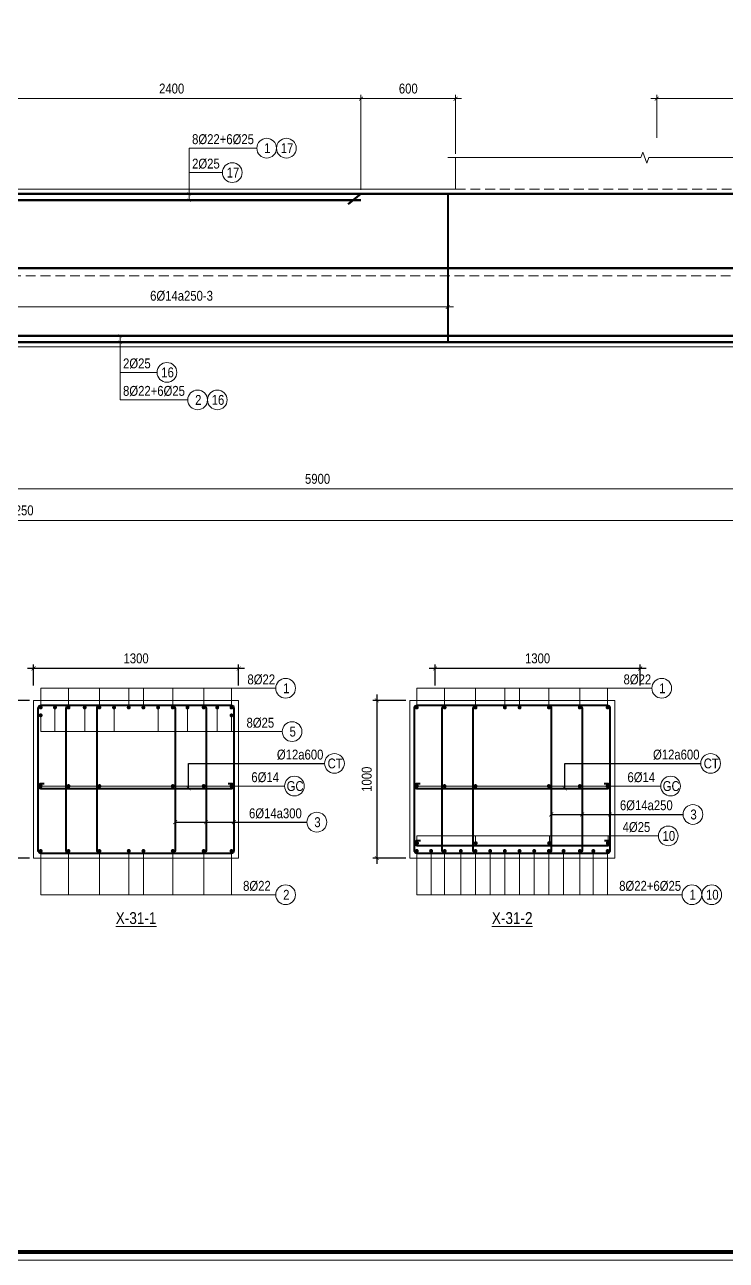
# Model space of a CAD drawing. Header units: millimetres. Extents: x 3014920 to 3563667, y -1638653 to -1356471.
# Drawn here: x 3424380 to 3428828, y -1600938 to -1593102 of the extents above; entities that cross this region are included whole.
import ezdxf
from ezdxf.enums import TextEntityAlignment as Align
from ezdxf.xclip import XClip

# ---------------------------------------------------------------- set-up
doc = ezdxf.new("R2010")
doc.units = ezdxf.units.MM
doc.header["$MEASUREMENT"] = 0
doc.header["$XCLIPFRAME"] = 0
doc.header["$PDMODE"] = 2
doc.linetypes.add('HIDDEN', pattern=[0.375, 0.25, -0.125])
doc.layers.get('0').update_dxf_attribs({"lineweight": 9})
doc.layers.get('Defpoints').update_dxf_attribs({"color": 10, "lineweight": 0})
for name, color, linetype, lineweight in [('CDAI', 21, 'Continuous', 40), ('CTHEP', 50, 'Continuous', 50), ('DBAO', 90, 'Continuous', 13), ('DGIONG', 130, 'Continuous', 13), ('KTH', 154, 'Continuous', 9), ('Net khuat', 8, 'HIDDEN', 13), ('TEXT', 7, 'Continuous', 15)]:
    doc.layers.add(name, color=color, linetype=linetype, lineweight=lineweight)
doc.styles.add('Star-HelCon', font='VHELVCN_0.TTF')
doc.styles.add('TTP-HelCon', font='VHELVCN_0.TTF')
doc.styles.add('VNI-HELVE-CONDENSE', font='VHELVCN_0.TTF')
doc.dimstyles.new('kc-25', dxfattribs={"dimtxt": 62.5, "dimasz": 20, "dimexe": 20, "dimexo": 50, "dimgap": 25, "dimtad": 3, "dimdec": 0, "dimzin": 0, "dimdsep": 46, "dimtxsty": 'VNI-HELVE-CONDENSE', "dimblk": 'DIM', "dimcen": 2.5, "dimclrd": 256, "dimclre": 154, "dimclrt": 7, "dimaunit": 1, "dimadec": 0, "dimazin": 0, "dimtfac": 1, "dimtdec": 0, "dimtix": 1, "dimtmove": 0, "dimatfit": 3, "dimldrblk": 'DOT', "dimfxl": 1, "dimtolj": 1, "dimtzin": 0, "dimarcsym": 0})
doc.dimstyles.new('TTP-25', dxfattribs={"dimscale": 25, "dimtxt": 2.5, "dimasz": 1, "dimexe": 1, "dimexo": 1, "dimgap": 0.09, "dimtad": 0, "dimdec": 4, "dimrnd": 1, "dimzin": 9, "dimdsep": 46, "dimtxsty": 'TTP-HelCon', "dimblk": 'ARCHTICK', "dimcen": 0.09, "dimdle": 1.5, "dimclrd": 256, "dimclre": 256, "dimclrt": 7, "dimadec": 0, "dimazin": 0, "dimtfac": 1, "dimtdec": 4, "dimtmove": 0, "dimatfit": 3, "dimldrblk": 'ARCHTICK', "dimfxl": 1, "dimtvp": 1, "dimtolj": 1, "dimtzin": 0, "dimarcsym": 0})

# ---------------------------------------------------------------- blocks, each defined once
blk = doc.blocks.new('_ArchTick')
at = {"color": 0, "linetype": 'ByBlock', "const_width": 0.15}
blk.add_lwpolyline([(-0.5, -0.5), (0.5, 0.5)], dxfattribs=at)
blk = doc.blocks.new('*D1350')
at = {"layer": 'Defpoints', "color": 0, "transparency": 16777216}
for p in [(48125, 0), (48125, -274), (50400, -274)]:
    blk.add_point(p, dxfattribs=at)
at = {"layer": 'KTH', "lineweight": -2, "transparency": 16777216}
for p, q in [((50437.5, 0), (48087.5, 0)), ((48125, -249), (48125, 25)), ((50400, -249), (50400, 25))]:
    blk.add_line(p, q, dxfattribs=at)
at = {"layer": 'KTH', "lineweight": -2, "transparency": 16777216, "xscale": 25, "yscale": 25, "zscale": 25, "rotation": 180}
blk.add_blockref('_ArchTick', (48125, 0), dxfattribs=at)
at = {"layer": 'KTH', "lineweight": -2, "transparency": 16777216, "xscale": 25, "yscale": 25, "zscale": 25}
blk.add_blockref('_ArchTick', (50400, 0), dxfattribs=at)
at = {"layer": 'KTH', "color": 7, "transparency": 16777216, "insert": (49262.5, 63.8), "char_height": 62.5, "attachment_point": 5, "style": 'TTP-HelCon'}
blk.add_mtext('\\A1;2275', dxfattribs=at)
blk = doc.blocks.new('*D1352')
at = {"layer": 'Defpoints', "color": 0, "transparency": 16777216}
for p in [(43425, -1124), (46800, -1124), (46800, -1321.1)]:
    blk.add_point(p, dxfattribs=at)
at = {"layer": 'KTH', "lineweight": -2, "transparency": 16777216}
for p, q in [((43425, -1149), (43425, -1346.1)), ((46800, -1149), (46800, -1346.1)), ((43387.5, -1321.1), (46837.5, -1321.1))]:
    blk.add_line(p, q, dxfattribs=at)
at = {"layer": 'KTH', "lineweight": -2, "transparency": 16777216, "xscale": 25, "yscale": 25, "zscale": 25, "rotation": 180}
blk.add_blockref('_ArchTick', (43425, -1321.1), dxfattribs=at)
at = {"layer": 'KTH', "lineweight": -2, "transparency": 16777216, "xscale": 25, "yscale": 25, "zscale": 25}
blk.add_blockref('_ArchTick', (46800, -1321.1), dxfattribs=at)
at = {"layer": 'KTH', "color": 7, "transparency": 16777216, "insert": (45112.5, -1251.2), "char_height": 62.5, "attachment_point": 5, "style": 'TTP-HelCon'}
blk.add_mtext('\\A1;6Þ14a250-3', dxfattribs=at)
blk = doc.blocks.new('*D1355')
at = {"layer": 'Defpoints', "color": 0, "transparency": 16777216}
for p in [(43025, -2174), (48925, -2174), (43025, -2475)]:
    blk.add_point(p, dxfattribs=at)
at = {"layer": 'KTH', "lineweight": -2, "transparency": 16777216}
for p, q in [((43025, -2199), (43025, -2500)), ((48925, -2199), (48925, -2500)), ((48962.5, -2475), (42987.5, -2475))]:
    blk.add_line(p, q, dxfattribs=at)
at = {"layer": 'KTH', "lineweight": -2, "transparency": 16777216, "xscale": 25, "yscale": 25, "zscale": 25, "rotation": 180}
blk.add_blockref('_ArchTick', (43025, -2475), dxfattribs=at)
at = {"layer": 'KTH', "lineweight": -2, "transparency": 16777216, "xscale": 25, "yscale": 25, "zscale": 25}
blk.add_blockref('_ArchTick', (48925, -2475), dxfattribs=at)
at = {"layer": 'KTH', "color": 7, "transparency": 16777216, "insert": (45975, -2411.2), "char_height": 62.5, "attachment_point": 5, "style": 'TTP-HelCon'}
blk.add_mtext('\\A1;5900', dxfattribs=at)
blk = doc.blocks.new('*D1356')
at = {"layer": 'Defpoints', "color": 0, "transparency": 16777216}
for p in [(37950, -2475), (50200, -2475), (50200, -2675)]:
    blk.add_point(p, dxfattribs=at)
at = {"layer": 'KTH', "lineweight": -2, "transparency": 16777216}
for p, q in [((37950, -2500), (37950, -2700)), ((50200, -2500), (50200, -2700)), ((37912.5, -2675), (50237.5, -2675))]:
    blk.add_line(p, q, dxfattribs=at)
at = {"layer": 'KTH', "lineweight": -2, "transparency": 16777216, "xscale": 25, "yscale": 25, "zscale": 25, "rotation": 180}
blk.add_blockref('_ArchTick', (37950, -2675), dxfattribs=at)
at = {"layer": 'KTH', "lineweight": -2, "transparency": 16777216, "xscale": 25, "yscale": 25, "zscale": 25}
blk.add_blockref('_ArchTick', (50200, -2675), dxfattribs=at)
at = {"layer": 'KTH', "color": 7, "transparency": 16777216, "insert": (44075, -2611.2), "char_height": 62.5, "attachment_point": 5, "style": 'TTP-HelCon'}
blk.add_mtext('\\A1;12250', dxfattribs=at)
blk = doc.blocks.new('DIM')
h = blk.add_hatch(color=1)
h.paths.add_polyline_path([(0.49, 0.29, 1), (0.29, 0.49), (-0.19, 0), (0.19, 0)])
h.paths.add_polyline_path([(0.19, 0), (-0.19, 0), (-0.49, -0.29, 1), (-0.29, -0.49)])
at = {"color": 9}
for p, q in [((-0.19, 0), (-1.5, 0)), ((0.19, 0), (1.5, 0))]:
    blk.add_line(p, q, dxfattribs=at)
at = {"color": 1}
for p, q in [((-0.49, -0.29), (0.29, 0.49)), ((-0.29, -0.49), (0.49, 0.29)), ((-0.19, 0), (0.19, 0))]:
    blk.add_line(p, q, dxfattribs=at)
blk.add_arc((-0.39, -0.39), 0.138, 135, 315, dxfattribs=at)
blk = doc.blocks.new('*D1426')
at = {"layer": 'Defpoints', "color": 0, "transparency": 16777216}
for p in [(46250, 0), (46850, -374), (46250, -604)]:
    blk.add_point(p, dxfattribs=at)
at = {"layer": 'KTH', "lineweight": -2, "transparency": 16777216}
for p, q in [((46887.5, 0), (46212.5, 0)), ((46250, -579), (46250, 25)), ((46850, -349), (46850, 25))]:
    blk.add_line(p, q, dxfattribs=at)
at = {"layer": 'KTH', "lineweight": -2, "transparency": 16777216, "xscale": 25, "yscale": 25, "zscale": 25, "rotation": 180}
blk.add_blockref('_ArchTick', (46250, 0), dxfattribs=at)
at = {"layer": 'KTH', "lineweight": -2, "transparency": 16777216, "xscale": 25, "yscale": 25, "zscale": 25}
blk.add_blockref('_ArchTick', (46850, 0), dxfattribs=at)
at = {"layer": 'KTH', "color": 7, "transparency": 16777216, "insert": (46550, 63.8), "char_height": 62.5, "attachment_point": 5, "style": 'TTP-HelCon'}
blk.add_mtext('\\A1;600', dxfattribs=at)
blk = doc.blocks.new('*D1427')
at = {"layer": 'Defpoints', "color": 0, "transparency": 16777216}
for p in [(43850, 0), (43850, -249), (46250, -604)]:
    blk.add_point(p, dxfattribs=at)
at = {"layer": 'KTH', "lineweight": -2, "transparency": 16777216}
for p, q in [((46287.5, 0), (43812.5, 0)), ((43850, -224), (43850, 25)), ((46250, -579), (46250, 25))]:
    blk.add_line(p, q, dxfattribs=at)
at = {"layer": 'KTH', "lineweight": -2, "transparency": 16777216, "xscale": 25, "yscale": 25, "zscale": 25, "rotation": 180}
blk.add_blockref('_ArchTick', (43850, 0), dxfattribs=at)
at = {"layer": 'KTH', "lineweight": -2, "transparency": 16777216, "xscale": 25, "yscale": 25, "zscale": 25}
blk.add_blockref('_ArchTick', (46250, 0), dxfattribs=at)
at = {"layer": 'KTH', "color": 7, "transparency": 16777216, "insert": (45050, 63.8), "char_height": 62.5, "attachment_point": 5, "style": 'TTP-HelCon'}
blk.add_mtext('\\A1;2400', dxfattribs=at)
blk = doc.blocks.new('*D343')
at = {"layer": 'Defpoints', "color": 0, "ltscale": 500, "transparency": 16777216}
for p in [(3424436.4, -1597387), (3424228.2, -1598387), (3424436.4, -1598387)]:
    blk.add_point(p, dxfattribs=at)
at = {"layer": 'KTH', "lineweight": -2, "ltscale": 500, "transparency": 16777216}
for p, q in [((3424411.4, -1597387), (3424203.2, -1597387)), ((3424228.2, -1597349.5), (3424228.2, -1598424.5)), ((3424411.4, -1598387), (3424203.2, -1598387))]:
    blk.add_line(p, q, dxfattribs=at)
at = {"layer": 'KTH', "lineweight": -2, "ltscale": 500, "transparency": 16777216, "xscale": 25, "yscale": 25, "zscale": 25}
for p, rotation in [((3424228.2, -1597387), 90), ((3424228.2, -1598387), 270)]:
    blk.add_blockref('_ArchTick', p, dxfattribs=dict(at, rotation=rotation))
at = {"layer": 'KTH', "color": 7, "ltscale": 500, "transparency": 16777216, "insert": (3424164.4, -1597887), "char_height": 62.5, "attachment_point": 5, "rotation": 90, "style": 'TTP-HelCon'}
blk.add_mtext('\\A1;1000', dxfattribs=at)
blk = doc.blocks.new('*D344')
at = {"layer": 'Defpoints', "color": 0, "ltscale": 500, "transparency": 16777216}
for p in [(3424436.4, -1597184.8), (3424436.4, -1597318), (3425736.4, -1597318)]:
    blk.add_point(p, dxfattribs=at)
at = {"layer": 'KTH', "lineweight": -2, "ltscale": 500, "transparency": 16777216}
for p, q in [((3425773.9, -1597184.8), (3424398.9, -1597184.8)), ((3424436.4, -1597293), (3424436.4, -1597159.8)), ((3425736.4, -1597293), (3425736.4, -1597159.8))]:
    blk.add_line(p, q, dxfattribs=at)
at = {"layer": 'KTH', "lineweight": -2, "ltscale": 500, "transparency": 16777216, "xscale": 25, "yscale": 25, "zscale": 25, "rotation": 180}
blk.add_blockref('_ArchTick', (3424436.4, -1597184.8), dxfattribs=at)
at = {"layer": 'KTH', "lineweight": -2, "ltscale": 500, "transparency": 16777216, "xscale": 25, "yscale": 25, "zscale": 25}
blk.add_blockref('_ArchTick', (3425736.4, -1597184.8), dxfattribs=at)
at = {"layer": 'KTH', "color": 7, "ltscale": 500, "transparency": 16777216, "insert": (3425086.4, -1597120.9), "char_height": 62.5, "attachment_point": 5, "style": 'TTP-HelCon'}
blk.add_mtext('\\A1;1300', dxfattribs=at)
blk = doc.blocks.new('*D345')
at = {"layer": 'Defpoints', "color": 0, "ltscale": 500, "transparency": 16777216}
for p in [(3426821, -1597387), (3426612.8, -1598387), (3426821, -1598387)]:
    blk.add_point(p, dxfattribs=at)
at = {"layer": 'KTH', "lineweight": -2, "ltscale": 500, "transparency": 16777216}
for p, q in [((3426796, -1597387), (3426587.8, -1597387)), ((3426612.8, -1597349.5), (3426612.8, -1598424.5)), ((3426796, -1598387), (3426587.8, -1598387))]:
    blk.add_line(p, q, dxfattribs=at)
at = {"layer": 'KTH', "lineweight": -2, "ltscale": 500, "transparency": 16777216, "xscale": 25, "yscale": 25, "zscale": 25}
for p, rotation in [((3426612.8, -1597387), 90), ((3426612.8, -1598387), 270)]:
    blk.add_blockref('_ArchTick', p, dxfattribs=dict(at, rotation=rotation))
at = {"layer": 'KTH', "color": 7, "ltscale": 500, "transparency": 16777216, "insert": (3426548.9, -1597887), "char_height": 62.5, "attachment_point": 5, "rotation": 90, "style": 'TTP-HelCon'}
blk.add_mtext('\\A1;1000', dxfattribs=at)
blk = doc.blocks.new('*D346')
at = {"layer": 'Defpoints', "color": 0, "ltscale": 500, "transparency": 16777216}
for p in [(3426981.9, -1597184.8), (3426981.9, -1597318), (3428281.9, -1597318)]:
    blk.add_point(p, dxfattribs=at)
at = {"layer": 'KTH', "lineweight": -2, "ltscale": 500, "transparency": 16777216}
for p, q in [((3428319.4, -1597184.8), (3426944.4, -1597184.8)), ((3426981.9, -1597293), (3426981.9, -1597159.8)), ((3428281.9, -1597293), (3428281.9, -1597159.8))]:
    blk.add_line(p, q, dxfattribs=at)
at = {"layer": 'KTH', "lineweight": -2, "ltscale": 500, "transparency": 16777216, "xscale": 25, "yscale": 25, "zscale": 25, "rotation": 180}
blk.add_blockref('_ArchTick', (3426981.9, -1597184.8), dxfattribs=at)
at = {"layer": 'KTH', "lineweight": -2, "ltscale": 500, "transparency": 16777216, "xscale": 25, "yscale": 25, "zscale": 25}
blk.add_blockref('_ArchTick', (3428281.9, -1597184.8), dxfattribs=at)
at = {"layer": 'KTH', "color": 7, "ltscale": 500, "transparency": 16777216, "insert": (3427631.9, -1597120.9), "char_height": 62.5, "attachment_point": 5, "style": 'TTP-HelCon'}
blk.add_mtext('\\A1;1300', dxfattribs=at)
blk = doc.blocks.new('CHG_XX_Khung ten')
blk.add_lwpolyline([(15, 579), (826, 579), (826, 15), (15, 15)], close=True)
at = {"color": 4, "linetype": 'Continuous', "const_width": 1}
blk.add_lwpolyline([(17, 577), (824, 577), (824, 17), (17, 17)], close=True, dxfattribs=at)
blk = doc.blocks.new('2X-31')
at = {"layer": 'CDAI'}
blk.add_lwpolyline([(46800, -604.00461), (46800, -1544.00461)], dxfattribs=at)
at = {"layer": 'CTHEP'}
for p, q in [((46168.57411, -668.53011), (46250, -604.00461)), ((56669.99316, -1074.0046), (103.16431, -1074.00461))]:
    blk.add_line(p, q, dxfattribs=at)
for points in [[(54.54176, -804.44405), (54.54176, -604.00461), (56669.99316, -604.00461), (56669.99316, -804.00461)], [(43852.10013, -644.00461), (46250, -644.00461)], [(54.54176, -1544.00461), (56669.99316, -1544.0046), (56669.99316, -944.0046)], [(40999.0018, -1504.00461), (44149.99511, -1504.00461)], [(44149.99511, -1504.00461), (51400, -1504.00461)]]:
    blk.add_lwpolyline(points, dxfattribs=at)
at = {"layer": 'DBAO', "linetype": 'Continuous'}
for p in [(46850, -374.00461), (43250, -574.00461)]:
    blk.add_line(p, (46850, -574.00461), dxfattribs=at)
at = {"layer": 'DBAO'}
blk.add_lwpolyline([(42675, -1574.00461), (42675, -2174.00461), (43375, -2174.00461), (43375, -1574.00461), (56699.99316, -1574.00461), (56699.99316, -574.00461)], dxfattribs=at)
at = {"layer": 'DGIONG', "linetype": 'Continuous', "flags": 128}
blk.add_lwpolyline([(49449.99511, -374.00461), (48074.99511, -374.00461), (48062.49511, -408.34808), (48037.49511, -339.66114), (48024.99511, -374.00461), (46799.985, -374.00461)], dxfattribs=at)
at = {"layer": 'DGIONG'}
for centre in [(45652.24326, -313.96328), (45777.24326, -313.96328), (45434.35376, -468.94428), (45019.89669, -1735.88144), (45214.52269, -1910.15645), (45339.52269, -1910.15645)]:
    blk.add_circle(centre, 62.5, dxfattribs=at)
at = {"layer": 'Net khuat', "ltscale": 250}
for p, q in [((46850, -574.00461), (49399.99511, -574.00461)), ((43375, -1124.00461), (48900.00031, -1124.00461))]:
    blk.add_line(p, q, dxfattribs=at)
at = {"layer": 'TEXT', "style": 'TTP-HelCon'}
for s, p in [('8Þ22+6Þ25', (45179.43538, -288.11033, 0)), ('2Þ25', (45179.43538, -443.09133, 0)), ('2Þ25', (44741.71481, -1710.0285, 0)), ('8Þ22+6Þ25', (44741.71481, -1884.3035, 0))]:
    blk.add_text(s, height=62.5, dxfattribs=at).set_placement(p)
at = {"layer": 'TEXT', "style": 'Star-HelCon'}
for s, p in [('1', (45656.40992, -313.96328)), ('17', (45781.40992, -313.96328)), ('17', (45438.52042, -468.94428)), ('16', (45024.06336, -1735.88144)), ('2', (45218.68936, -1910.15645)), ('16', (45343.68936, -1910.15645))]:
    blk.add_text(s, height=62.5, dxfattribs=at).set_placement(p, align=Align.MIDDLE)
at = {"layer": 'KTH'}
for base, p1, p2, picture, middle in [((43849.998053, 0), (46250, -604.004611), (43849.998053, -249.004608), '*D1427', (45049.999026, 63.833333)), ((46250, 0), (46850.001947, -374.004608), (46250, -604.004611), '*D1426', (46550.000974, 63.833333)), ((48124.997554, 0), (50400, -274.004608), (48124.997554, -274.004608), '*D1350', (49262.498777, 63.833333))]:
    dim = blk.add_linear_dim(base=base, p1=p1, p2=p2, dimstyle='TTP-25', override={"dimtmove": 1}, dxfattribs=at)
    dim.commit()
    dim.dimension.update_dxf_attribs({"geometry": picture, "text_midpoint": middle})
dim = blk.add_linear_dim(base=(46800, -1321.14128), p1=(43425, -1124.00461), p2=(46800, -1124.00461), text='6Þ14a250-3', dimstyle='TTP-25', override={"dimtmove": 1}, dxfattribs=at)
dim.commit()
dim.dimension.update_dxf_attribs({"geometry": '*D1352', "text_midpoint": (45112.5, -1251.22461)})
for base, p1, p2, picture, middle in [((43024.9999976731, -2475.0488692063), (48925.0024461769, -2174.0046080148), (43024.9999976731, -2174.0046080158), '*D1355', (45975.001221925, -2411.215535873)), ((50200, -2675.00461), (37950, -2475.04887), (50200, -2475.04887), '*D1356', (44075, -2611.17127))]:
    dim = blk.add_linear_dim(base=base, p1=p1, p2=p2, angle=180, dimstyle='TTP-25', override={"dimtmove": 1}, dxfattribs=at)
    dim.commit()
    dim.dimension.update_dxf_attribs({"geometry": picture, "text_midpoint": middle})
at = {"layer": 'DGIONG'}
for points in [[(45160.92366, -604.00461), (45160.92335, -313.96328), (45589.74326, -313.96328)], [(45160.92371, -644.00461), (45160.92335, -468.94428), (45371.85376, -468.94428)], [(44723.20314, -1504.00461), (44723.20278, -1735.88144), (44957.39669, -1735.88144)], [(44723.2031, -1544.00461), (44723.20278, -1910.15645), (45152.02269, -1910.15645)]]:
    blk.add_leader(points, dimstyle='kc-25', override={"dimtad": 0, "dimldrblk": 'ArchTick', "dimfxl": 100, "dimarcsym": 1}, dxfattribs=at)

msp = doc.modelspace()

# ---------------------------------------------------------------- linework, layer by layer
at = {"layer": 'CDAI', "elevation": 0}
for points in [[(3424485.17296, -1597417.0132), (3425687.67296, -1597417.0132, -0.4142135624), (3425706.42296, -1597435.7632), (3425706.42296, -1598338.2632, -0.4142135624), (3425687.67296, -1598357.0132), (3424485.17296, -1598357.0132, -0.4142135624), (3424466.42296, -1598338.2632), (3424466.42296, -1597435.7632, -0.4142135624)], [(3424661.60153, -1597417.0132), (3425511.24439, -1597417.0132, -0.4142135624), (3425529.99439, -1597435.7632), (3425529.99439, -1598338.2632, -0.4142135624), (3425511.24439, -1598357.0132), (3424661.60153, -1598357.0132, -0.4142135624), (3424642.85153, -1598338.2632), (3424642.85153, -1597435.7632, -0.4142135624)], [(3424857.48065, -1597417.0132), (3425315.36527, -1597417.0132, -0.4142135624), (3425334.11527, -1597435.7632), (3425334.11527, -1598338.2632, -0.4142135624), (3425315.36527, -1598357.0132), (3424857.48065, -1598357.0132, -0.4142135624), (3424838.73065, -1598338.2632), (3424838.73065, -1597435.7632, -0.4142135624)], [(3426869.75154, -1597417.0132), (3428072.25154, -1597417.0132, -0.4142135624), (3428091.00154, -1597435.7632), (3428091.00154, -1598338.2632, -0.4142135624), (3428072.25154, -1598357.0132), (3426869.75154, -1598357.0132, -0.4142135624), (3426851.00154, -1598338.2632), (3426851.00154, -1597435.7632, -0.4142135624)], [(3427046.18011, -1597417.0132), (3427895.82297, -1597417.0132, -0.4142135624), (3427914.57297, -1597435.7632), (3427914.57297, -1598338.2632, -0.4142135624), (3427895.82297, -1598357.0132), (3427046.18011, -1598357.0132, -0.4142135624), (3427027.43011, -1598338.2632), (3427027.43011, -1597435.7632, -0.4142135624)], [(3427242.05923, -1597417.0132), (3427699.94385, -1597417.0132, -0.4142135624), (3427718.69385, -1597435.7632), (3427718.69385, -1598338.2632, -0.4142135624), (3427699.94385, -1598357.0132), (3427242.05923, -1598357.0132, -0.4142135624), (3427223.30923, -1598338.2632), (3427223.30923, -1597435.7632, -0.4142135624)]]:
    msp.add_lwpolyline(points, format="xyb", close=True, dxfattribs=at)
for points in [[(3424503.34295, -1597915.34653), (3424481.42296, -1597915.34653, 0.4142135624), (3424466.42296, -1597930.34653, 0.4142135624), (3424481.42296, -1597945.34653), (3425691.42296, -1597945.34653, 0.4142135624), (3425706.42296, -1597930.34653, 0.4142135624), (3425691.42296, -1597915.34653), (3425669.50297, -1597915.34653)], [(3426887.92153, -1597915.34653), (3426866.00154, -1597915.34653, 0.4142135624), (3426851.00154, -1597930.34653, 0.4142135624), (3426866.00154, -1597945.34653), (3428076.00154, -1597945.34653, 0.4142135624), (3428091.00154, -1597930.34653, 0.4142135624), (3428076.00154, -1597915.34653), (3428054.08155, -1597915.34653)], [(3426889.69619, -1598276.94283), (3426867.7762, -1598276.94283, 0.4142135624), (3426852.7762, -1598291.94283, 0.4142135624), (3426867.7762, -1598306.94283), (3428077.7762, -1598306.94283, 0.4142135624), (3428092.7762, -1598291.94283, 0.4142135624), (3428077.7762, -1598276.94283), (3428055.85621, -1598276.94283)]]:
    msp.add_lwpolyline(points, format="xyb", dxfattribs=at)
at = {"layer": 'CTHEP', "const_width": 12.5, "elevation": 0}
for points in [[(3424475.17296, -1597432.0132, 1), (3424487.67296, -1597432.0132, 1)], [(3424565.88725, -1597432.0132, -1), (3424578.38725, -1597432.0132, -1)], [(3424651.60153, -1597432.0132, -1), (3424664.10153, -1597432.0132, -1)], [(3424754.40373, -1597432.0132, -1), (3424766.90373, -1597432.0132, -1)], [(3424847.48065, -1597432.0132, -1), (3424859.98065, -1597432.0132, -1)], [(3424940.55758, -1597432.0132, -1), (3424953.05758, -1597432.0132, -1)], [(3425046.1345, -1597432.0132, 1), (3425033.6345, -1597432.0132, 1)], [(3425126.71142, -1597432.0132, -1), (3425139.21142, -1597432.0132, -1)], [(3425219.78834, -1597432.0132, -1), (3425232.28834, -1597432.0132, -1)], [(3425312.86527, -1597432.0132, -1), (3425325.36527, -1597432.0132, -1)], [(3425418.44219, -1597432.0132, 1), (3425405.94219, -1597432.0132, 1)], [(3425521.24439, -1597432.0132, 1), (3425508.74439, -1597432.0132, 1)], [(3425606.95867, -1597432.0132, 1), (3425594.45867, -1597432.0132, 1)], [(3425685.17296, -1597432.0132, 1), (3425697.67296, -1597432.0132, 1)], [(3426859.75154, -1597432.0132, 1), (3426872.25154, -1597432.0132, 1)], [(3427036.18011, -1597432.0132, -1), (3427048.68011, -1597432.0132, -1)], [(3427232.05923, -1597432.0132, -1), (3427244.55923, -1597432.0132, -1)], [(3427430.71308, -1597432.0132, 1), (3427418.21308, -1597432.0132, 1)], [(3427511.29, -1597432.0132, -1), (3427523.79, -1597432.0132, -1)], [(3427697.44385, -1597432.0132, -1), (3427709.94385, -1597432.0132, -1)], [(3427905.82297, -1597432.0132, 1), (3427893.32297, -1597432.0132, 1)], [(3428069.75154, -1597432.0132, 1), (3428082.25154, -1597432.0132, 1)], [(3424475.17296, -1597482.0132, 1), (3424487.67296, -1597482.0132, 1)], [(3425685.17296, -1597482.0132, 1), (3425697.67296, -1597482.0132, 1)], [(3424475.17296, -1597930.34653, 1), (3424487.67296, -1597930.34653, 1)], [(3424651.60153, -1597930.34654, -1), (3424664.10153, -1597930.34654, -1)], [(3424847.48065, -1597930.34654, -1), (3424859.98065, -1597930.34654, -1)], [(3425312.86527, -1597930.34654, -1), (3425325.36527, -1597930.34654, -1)], [(3425521.24439, -1597930.34654, 1), (3425508.74439, -1597930.34654, 1)], [(3425685.17296, -1597930.34653, 1), (3425697.67296, -1597930.34653, 1)], [(3426859.75154, -1597930.34653, 1), (3426872.25154, -1597930.34653, 1)], [(3427036.18011, -1597930.34654, -1), (3427048.68011, -1597930.34654, -1)], [(3427232.05923, -1597930.34654, -1), (3427244.55923, -1597930.34654, -1)], [(3427697.44385, -1597930.34654, -1), (3427709.94385, -1597930.34654, -1)], [(3427905.82297, -1597930.34654, 1), (3427893.32297, -1597930.34654, 1)], [(3428069.75154, -1597930.34653, 1), (3428082.25154, -1597930.34653, 1)], [(3426861.11487, -1598292.31601, 1), (3426873.61487, -1598292.31601, 1)], [(3427233.42256, -1598292.31601, 1), (3427245.92256, -1598292.31601, 1)], [(3427698.80718, -1598292.31601, 1), (3427711.30718, -1598292.31601, 1)], [(3428071.11487, -1598292.31601, 1), (3428083.61487, -1598292.31601, 1)], [(3424475.17296, -1598342.0132, 1), (3424487.67296, -1598342.0132, 1)], [(3424651.60153, -1598342.0132, 1), (3424664.10153, -1598342.0132, 1)], [(3424847.48065, -1598342.0132, 1), (3424859.98065, -1598342.0132, 1)], [(3425046.1345, -1598342.0132, -1), (3425033.6345, -1598342.0132, -1)], [(3425126.71142, -1598342.0132, 1), (3425139.21142, -1598342.0132, 1)], [(3425312.86527, -1598342.0132, 1), (3425325.36527, -1598342.0132, 1)], [(3425521.24439, -1598342.0132, -1), (3425508.74439, -1598342.0132, -1)], [(3425685.17296, -1598342.0132, 1), (3425697.67296, -1598342.0132, 1)], [(3426859.75154, -1598342.0132, 1), (3426872.25154, -1598342.0132, 1)], [(3426950.46583, -1598342.0132, 1), (3426962.96583, -1598342.0132, 1)], [(3427036.18011, -1598342.0132, 1), (3427048.68011, -1598342.0132, 1)], [(3427138.98231, -1598342.0132, 1), (3427151.48231, -1598342.0132, 1)], [(3427232.05923, -1598342.0132, 1), (3427244.55923, -1598342.0132, 1)], [(3427325.13616, -1598342.0132, 1), (3427337.63616, -1598342.0132, 1)], [(3427430.71308, -1598342.0132, -1), (3427418.21308, -1598342.0132, -1)], [(3427511.29, -1598342.0132, 1), (3427523.79, -1598342.0132, 1)], [(3427604.36692, -1598342.0132, 1), (3427616.86692, -1598342.0132, 1)], [(3427697.44385, -1598342.0132, 1), (3427709.94385, -1598342.0132, 1)], [(3427803.02077, -1598342.0132, -1), (3427790.52077, -1598342.0132, -1)], [(3427905.82297, -1598342.0132, -1), (3427893.32297, -1598342.0132, -1)], [(3427991.53725, -1598342.0132, -1), (3427979.03725, -1598342.0132, -1)], [(3428069.75154, -1598342.0132, 1), (3428082.25154, -1598342.0132, 1)]]:
    msp.add_lwpolyline(points, format="xyb", close=True, dxfattribs=at)
at = {"layer": 'DBAO', "elevation": 0, "flags": 128}
for points in [[(3424436.42296, -1597387.0132), (3425736.42296, -1597387.0132)], [(3425736.42296, -1597387.0132), (3425736.42296, -1598387.0132), (3424436.42296, -1598387.0132), (3424436.42296, -1597387.0132)], [(3426821.00154, -1597387.0132), (3428121.00154, -1597387.0132)], [(3428121.00154, -1597387.0132), (3428121.00154, -1598387.0132), (3426821.00154, -1598387.0132), (3426821.00154, -1597387.0132)]]:
    msp.add_lwpolyline(points, dxfattribs=at)
at = {"layer": 'DGIONG'}
for p, q in [((3424481.42296, -1597432.0132), (3424481.42296, -1597310.2632)), ((3424481.42296, -1597310.2632), (3425972.01947, -1597310.2632)), ((3424657.85153, -1597432.0132), (3424657.85153, -1597310.2632)), ((3424853.73065, -1597432.0132), (3424853.73065, -1597310.2632)), ((3425039.8845, -1597432.0132), (3425039.8845, -1597310.2632)), ((3425132.96142, -1597432.0132), (3425132.96142, -1597310.2632)), ((3425319.11527, -1597432.0132), (3425319.11527, -1597310.2632)), ((3425514.99439, -1597432.0132), (3425514.99439, -1597310.2632)), ((3425691.42296, -1597432.0132), (3425691.42296, -1597310.2632)), ((3426866.00154, -1597432.0132), (3426866.00154, -1597310.2632)), ((3426866.00154, -1597310.2632), (3428356.59805, -1597310.2632)), ((3427042.43011, -1597432.0132), (3427042.43011, -1597310.2632)), ((3427238.30923, -1597432.0132), (3427238.30923, -1597310.2632)), ((3427424.46308, -1597432.0132), (3427424.46308, -1597310.2632)), ((3427517.54, -1597432.0132), (3427517.54, -1597310.2632)), ((3427703.69385, -1597432.0132), (3427703.69385, -1597310.2632)), ((3427899.57297, -1597432.0132), (3427899.57297, -1597310.2632)), ((3428076.00154, -1597432.0132), (3428076.00154, -1597310.2632)), ((3424572.13725, -1597432.0132), (3424572.13725, -1597585.0422)), ((3424760.65373, -1597432.0132), (3424760.65373, -1597585.0422)), ((3424946.80758, -1597432.0132), (3424946.80758, -1597585.0422)), ((3425226.03834, -1597432.0132), (3425226.03834, -1597585.0422)), ((3425412.19219, -1597432.0132), (3425412.19219, -1597585.0422)), ((3425600.70867, -1597432.0132), (3425600.70867, -1597585.0422)), ((3424481.42296, -1597482.0132), (3424481.42296, -1597585.0422)), ((3425691.42296, -1597482.0132), (3425691.42296, -1597585.0422)), ((3424481.42296, -1597585.0422), (3426012.92499, -1597585.0422)), ((3424481.42296, -1597930.34653), (3426027.98402, -1597930.34654)), ((3426866.00154, -1597930.34653), (3428412.5626, -1597930.34654)), ((3426866.11779, -1598246.3947), (3428397.50357, -1598246.3947)), ((3426866.11779, -1598292.31601), (3426866.11779, -1598246.3947)), ((3427238.68529, -1598292.31601), (3427238.68529, -1598246.3947)), ((3427707.10629, -1598292.31601), (3427707.10629, -1598246.3947)), ((3428078.95329, -1598292.31601), (3428078.95329, -1598246.3947)), ((3424481.42296, -1598619.41503), (3424481.42296, -1598342.0132)), ((3424657.85153, -1598619.41502), (3424657.85153, -1598342.0132)), ((3424853.73065, -1598619.41502), (3424853.73065, -1598342.0132)), ((3425039.8845, -1598342.0132), (3425039.8845, -1598619.41503)), ((3425132.96142, -1598342.0132), (3425132.96142, -1598619.41503)), ((3425319.11527, -1598619.41502), (3425319.11527, -1598342.0132)), ((3425514.99439, -1598619.41502), (3425514.99439, -1598342.0132)), ((3425691.42296, -1598619.41503), (3425691.42296, -1598342.0132)), ((3426866.00154, -1598619.41503), (3426866.00154, -1598342.0132)), ((3426956.71583, -1598619.41502), (3426956.71583, -1598342.0132)), ((3427042.43011, -1598619.41502), (3427042.43011, -1598342.0132)), ((3427145.23231, -1598619.41503), (3427145.23231, -1598342.0132)), ((3427238.30923, -1598619.41502), (3427238.30923, -1598342.0132)), ((3427331.38616, -1598619.41503), (3427331.38616, -1598342.0132)), ((3427424.46308, -1598342.0132), (3427424.46308, -1598619.41503)), ((3427517.54, -1598342.0132), (3427517.54, -1598619.41503)), ((3427610.61692, -1598619.41503), (3427610.61692, -1598342.0132)), ((3427703.69385, -1598619.41502), (3427703.69385, -1598342.0132)), ((3427796.77077, -1598619.41503), (3427796.77077, -1598342.0132)), ((3427899.57297, -1598619.41502), (3427899.57297, -1598342.0132)), ((3427985.28725, -1598619.41503), (3427985.28725, -1598342.0132)), ((3428076.00154, -1598619.41503), (3428076.00154, -1598342.0132)), ((3424481.42296, -1598619.41503), (3425972.01947, -1598619.41503)), ((3426866.00154, -1598619.41503), (3428548.26472, -1598619.41503))]:
    msp.add_line(p, q, dxfattribs=at)
for centre in [(3426034.51947, -1597310.2632), (3428419.09805, -1597310.2632), (3426075.42499, -1597585.0422), (3426344.27307, -1597786.78574), (3428728.85165, -1597786.78574), (3426090.48402, -1597930.34654), (3428475.0626, -1597930.34654), (3428616.92837, -1598110.5257), (3426232.34979, -1598159.28156), (3428460.00357, -1598246.3947), (3426034.51947, -1598619.41503), (3428610.76472, -1598619.41503), (3428735.76472, -1598619.41503)]:
    msp.add_circle(centre, 62.5, dxfattribs=at)

# ---------------------------------------------------------------- block references
at = {"layer": 'DBAO'}
ref = msp.add_blockref('2X-31', (3380262.02918, -1593571.24604), dxfattribs=at)
XClip(ref).set_block_clipping_path([(31295.3291864501, -3326.2321205568), (48648.1579657511, 175.5955653603)])

# ---------------------------------------------------------------- texts
at = {"layer": 'TEXT', "style": 'TTP-HelCon'}
for s, p in [('8Þ22', (3425792.38129, -1597285.2632)), ('8Þ22', (3428176.95987, -1597285.2632)), ('8Þ25', (3425786.54573, -1597560.0422)), ('Þ12a600', (3425979.18765, -1597761.78574)), ('Þ12a600', (3428363.76623, -1597761.78574)), ('6Þ14', (3425817.14875, -1597905.34654)), ('6Þ14', (3428201.72733, -1597905.34654)), ('6Þ14a300', (3425802.5015, -1598134.28156)), ('6Þ14a250', (3428154.10508, -1598083.1202)), ('4Þ25', (3428171.12431, -1598221.3947)), ('8Þ22', (3425764.88129, -1598594.41503)), ('8Þ22+6Þ25', (3428149.45987, -1598594.41503))]:
    msp.add_text(s, height=62.5, dxfattribs=at).set_placement(p)
at = {"layer": 'TEXT', "style": 'Star-HelCon'}
for s, p in [('1', (3426038.68614, -1597310.2632)), ('1', (3428423.26472, -1597310.2632)), ('5', (3426079.59166, -1597585.0422)), ('CT', (3426348.43974, -1597786.78574)), ('CT', (3428733.01832, -1597786.78574)), ('GC', (3426094.65069, -1597930.34654)), ('GC', (3428479.22927, -1597930.34654)), ('3', (3428621.09504, -1598110.5257)), ('3', (3426236.51646, -1598159.28156)), ('10', (3428464.17024, -1598246.3947)), ('2', (3426038.68614, -1598619.41503)), ('1', (3428614.93138, -1598619.41503)), ('10', (3428739.93138, -1598619.41503))]:
    msp.add_text(s, height=62.5, dxfattribs=at).set_placement(p, align=Align.MIDDLE)
at = {"layer": 'TEXT', "style": 'TTP-HelCon'}
for s, p in [('%%UX-31-1', (3425086.42296, -1598805.00119)), ('%%UX-31-2', (3427471.00154, -1598805.00119))]:
    msp.add_text(s, height=75, dxfattribs=at).set_placement(p, align=Align.CENTER)

# ---------------------------------------------------------------- dimensions: what is measured, and where the dimension line sits
at = {"layer": 'KTH', "ltscale": 500}
for base, p1, p2, picture, middle in [((3424436.42296, -1597184.7632), (3425736.42296, -1597318.00125), (3424436.42296, -1597318.00125), '*D344', (3425086.42296, -1597120.92987)), ((3426981.91812, -1597184.7632), (3428281.91812, -1597318.00125), (3426981.91812, -1597318.00125), '*D346', (3427631.91812, -1597120.92987))]:
    dim = msp.add_linear_dim(base=base, p1=p1, p2=p2, dimstyle='TTP-25', dxfattribs=at)
    dim.commit()
    dim.dimension.update_dxf_attribs({"geometry": picture, "text_midpoint": middle})
for base, p1, p2, picture, middle in [((3424228.18532, -1598387.0132), (3424436.42296, -1597387.0132), (3424436.42296, -1598387.0132), '*D343', (3424164.35199, -1597887.0132)), ((3426612.7639, -1598387.0132), (3426821.00154, -1597387.0132), (3426821.00154, -1598387.0132), '*D345', (3426548.93057, -1597887.0132))]:
    dim = msp.add_linear_dim(base=base, p1=p1, p2=p2, angle=90, dimstyle='TTP-25', dxfattribs=at)
    dim.commit()
    dim.dimension.update_dxf_attribs({"geometry": picture, "text_midpoint": middle})

# ---------------------------------------------------------------- leaders
at = {"layer": 'DGIONG'}
for points in [[(3425419.10713, -1597945.34653), (3425419.10713, -1597786.78574), (3426281.77307, -1597786.78574)], [(3427803.68571, -1597945.34653), (3427803.68571, -1597786.78574), (3428666.35165, -1597786.78574)], [(3425334.11527, -1598159.28156), (3426169.84979, -1598159.28156)], [(3425529.99439, -1598159.28156), (3426169.84979, -1598159.28156)], [(3425706.42296, -1598159.28156), (3426169.84979, -1598159.28156)], [(3427718.69385, -1598110.5257), (3428554.42837, -1598110.5257)], [(3427914.57297, -1598110.5257), (3428554.42837, -1598110.5257)], [(3428091.00154, -1598110.5257), (3428554.42837, -1598110.5257)]]:
    msp.add_leader(points, dimstyle='TTP-25', dxfattribs=at)

# ---------------------------------------------------------------- next in the draw order: block references
at = {"color": 5, "xscale": 25.92478421704392, "yscale": 25.92478421704392, "zscale": 25.92478421704392}
msp.add_blockref('CHG_XX_Khung ten', (3411048.01083, -1601326.46106), dxfattribs=at)

doc.saveas('drawing.dxf')
